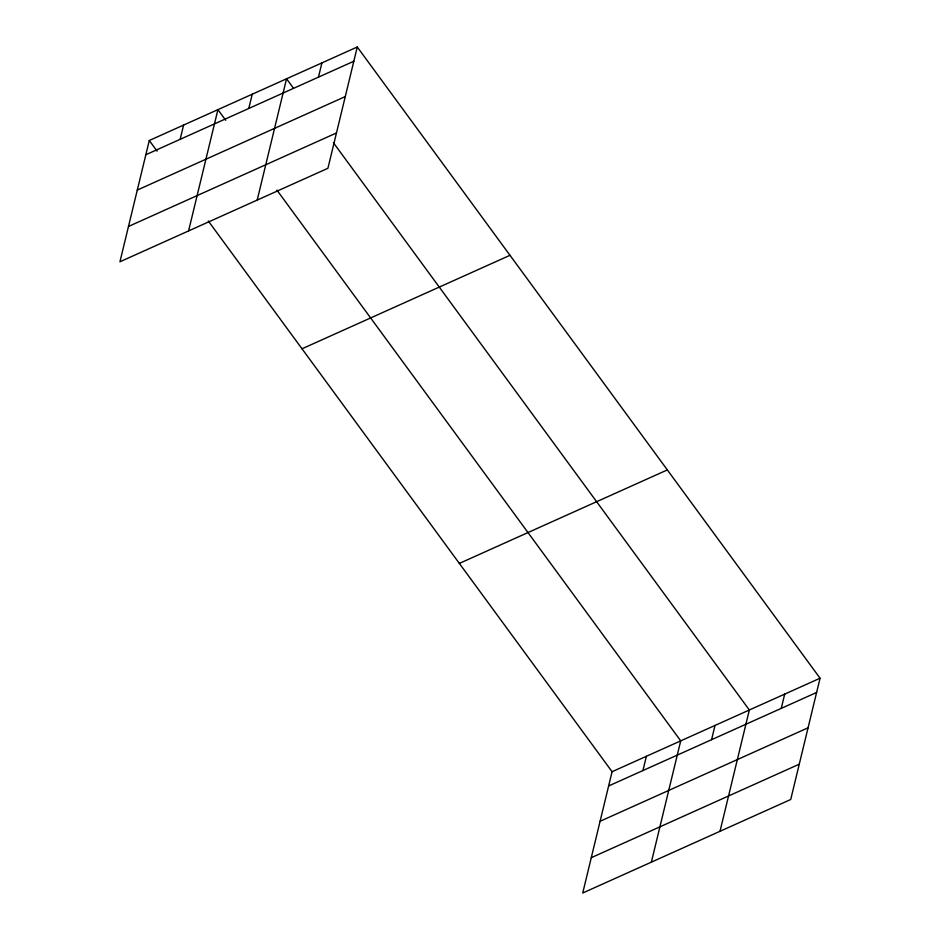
<?xml version="1.0" encoding="UTF-8"?>
<svg xmlns="http://www.w3.org/2000/svg" width="940" height="940" viewBox="0 0 940 940"><rect width="100%" height="100%" fill="white"/><g stroke="black" fill="none" stroke-linecap="round" stroke-linejoin="round"><path stroke-width="1.41" d="M149.284 140.495L119.944 261.778L327.919 168.284L357.271 47L149.284 140.495L157.097 151.14M180.151 139.32L183.606 125.067M188.576 230.923L217.916 109.639L225.729 120.296M248.783 108.464L252.237 94.212M257.208 200.079L286.547 78.784L293.492 88.254M318.46 77.15L321.915 62.898M208.292 220.971L612.081 771.716L582.73 893L790.716 799.505L820.056 678.222L357.271 47M642.948 770.542L646.391 756.289M651.373 862.144L680.713 740.861L276.924 190.127M711.58 739.686L715.023 725.433M720.005 831.289L749.345 710.005L333.406 142.704M781.258 708.372L784.7 694.12M145.829 154.748L353.816 61.253M137.287 190.068L345.274 96.573M128.486 226.458L336.473 132.963M301.998 348.799L509.985 255.304M459.355 563.413L667.341 469.918M612.081 771.716L820.056 678.222M608.627 785.969L816.613 692.475M600.084 821.29L808.071 727.795M591.284 857.68L799.259 764.185"/></g></svg>
